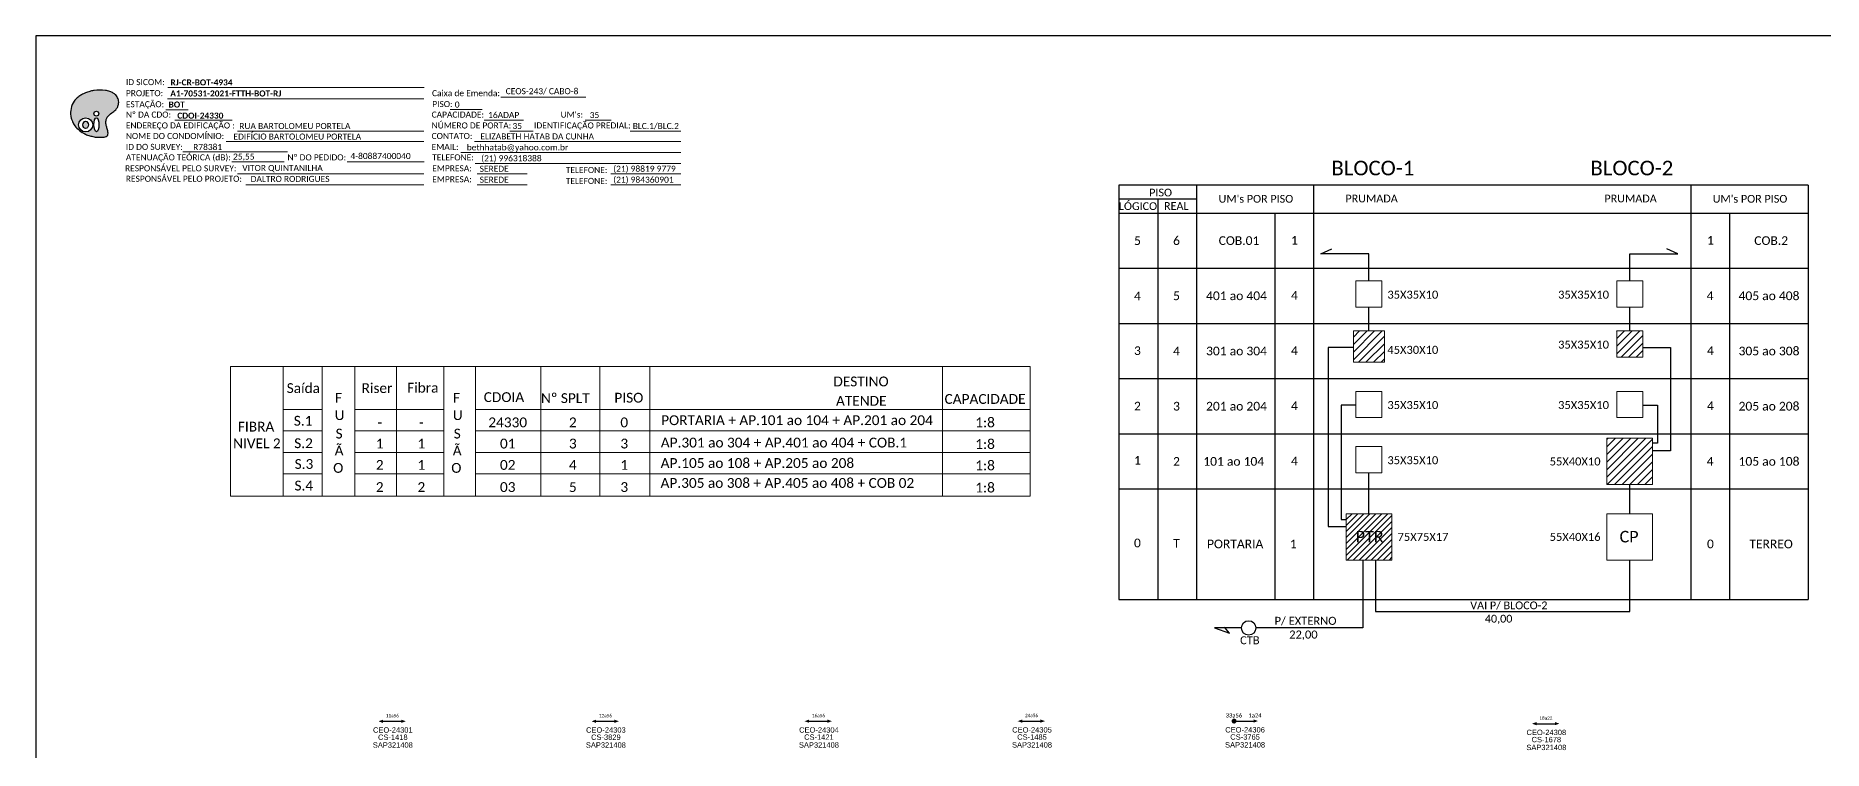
# Model space of a CAD drawing. Header units: metres. Extents: x -1286 to -445, y -500 to 94.
# Drawn here: x -1286 to -756, y -118 to 94 of the extents above; entities that cross this region are included whole.
import ezdxf
from ezdxf.enums import TextEntityAlignment as Align

# ---------------------------------------------------------------- set-up
doc = ezdxf.new("R2010")
doc.units = ezdxf.units.M
doc.layers.add('(Notas)', color=7, linetype='Continuous', lineweight=0)
doc.layers.add('_NUMERAÇÃO_', color=34, linetype='Continuous', lineweight=0)
for name, color, linetype in [('20.4-CEOS', 1, 'Continuous'), ('SETA', 7, 'Continuous'), ('UNIFILAR', 7, 'Continuous')]:
    doc.layers.add(name, color=color, linetype=linetype)
doc.styles.add('ARIAL', font='arial.ttf')
doc.styles.add('WMF-Calibri0', font='calibri.ttf')
doc.styles.add('WMF-Calibri1', font='calibrib.ttf')

# ---------------------------------------------------------------- blocks, each defined once
blk = doc.blocks.new('OI')
h = blk.add_hatch(color=40)
edge = h.paths.add_edge_path()
edge.add_spline(control_points=[(4.35, -0.67), (3.92, -0.99), (3.26, -1.5), (2.81, -2.59), (2.9, -3.5), (3.06, -4.27), (3.31, -4.85), (3.37, -5.39), (3.4, -5.88), (3.2, -6.4), (2.54, -6.61), (1.65, -6.63), (0.55, -6.67), (-0.56, -6.42), (-1.61, -6.14), (-2.77, -5.61), (-3.92, -4.77), (-4.89, -3.7), (-5.34, -2.65), (-5.6, -1.94), (-5.85, -0.96), (-5.71, 0.47), (-5.1, 2.02), (-4.14, 3.02), (-3.3, 3.61), (-2.37, 4.16), (-1.36, 4.44), (-0.56, 4.7), (0.79, 4.85), (2.24, 4.97), (3.79, 4.57), (4.67, 4.21), (5.44, 3.65), (5.76, 2.99), (6.03, 2.21), (6.01, 1.46), (5.72, 0.64), (5.31, 0.08), (4.88, -0.38), (4.51, -0.55), (4.35, -0.67)], knot_values=[0, 0, 0, 0, 1.60434, 2.417191, 3.427595, 4.282808, 4.776746, 5.304182, 5.888771, 6.258406, 6.858137, 7.79129, 8.986195, 10.124242, 11.187857, 12.242908, 13.953784, 15.414161, 16.515391, 17.349188, 17.675853, 19.552021, 21.515531, 22.568638, 23.63245, 24.621084, 25.782718, 26.745347, 27.142653, 29.870543, 31.004649, 31.921532, 32.709589, 33.801391, 34.042471, 35.192333, 35.971461, 36.628871, 37.254359, 37.836911, 37.836911, 37.836911, 37.836911], degree=3, periodic=0)
h.paths.add_polyline_path([(1.13, -0.87, -1), (-0.04, -0.87, -1)], flags=16)
edge = h.paths.add_edge_path(flags=16)
edge.add_ellipse((0.56, -3.59), major_axis=(-0.02, 1.71), ratio=0.361305, start_angle=0, end_angle=360)
h.paths.add_polyline_path([(-0.36, -3.62, -1), (-3.8, -3.62, -1)], flags=16)
edge = h.paths.add_edge_path(flags=0)
edge.add_ellipse((-2.08, -3.62), major_axis=(0, 0.885), ratio=0.758294, start_angle=0, end_angle=360)
at = {"color": 40}
for centre, radius in [((-2.08, -3.62), 1.72), ((0.54, -0.87), 0.587)]:
    blk.add_circle(centre, radius, dxfattribs=at)
blk.add_ellipse((-2.08, -3.62), major_axis=(0, 0.885), ratio=0.758294, start_param=-3.141592653589792, end_param=3.141592653589792, dxfattribs=at)
blk.add_ellipse((0.56, -3.59), major_axis=(-0.02, 1.71), ratio=0.361305, dxfattribs=at)
at = {"color": 40, "start_tangent": (-0.800898, -0.598801), "end_tangent": (-0.800898, -0.598801)}
blk.add_spline([(4.35, -0.67), (3.2, -1.78), (2.9, -2.54), (2.92, -3.55), (3.12, -4.38), (3.28, -4.85), (3.37, -5.37), (3.35, -5.95), (3.2, -6.29), (2.66, -6.55), (1.73, -6.63), (0.54, -6.62), (-0.58, -6.41), (-1.6, -6.11), (-2.56, -5.67), (-3.95, -4.67), (-4.89, -3.56), (-5.37, -2.56), (-5.64, -1.78), (-5.72, -1.46), (-5.63, 0.42), (-4.84, 2.22), (-4.13, 2.99), (-3.27, 3.62), (-2.4, 4.09), (-1.3, 4.47), (-0.37, 4.72), (0.02, 4.77), (2.75, 4.8), (3.85, 4.53), (4.69, 4.16), (5.31, 3.68), (5.85, 2.73), (5.93, 2.5), (5.94, 1.35), (5.67, 0.62), (5.29, 0.08), (4.84, -0.36), (4.35, -0.67)], degree=3, dxfattribs=at)
blk = doc.blocks.new('SAN')
at = {"layer": 'SETA'}
blk.add_lwpolyline([(-2.58, 0), (6.02, 0)], dxfattribs=at)
for points in [[(-2.1, -0.66), (-3.93, 0), (-2.1, 0.67)], [(5.33, 0.68), (7.16, 0.01), (5.33, -0.65)]]:
    blk.add_solid(points, dxfattribs=at)

msp = doc.modelspace()

# ---------------------------------------------------------------- hatches: boundary and pattern name
h = msp.add_hatch()
h.set_pattern_fill('ANSI31', color=1, scale=0.5, style=0)
h.paths.add_polyline_path([(-886.25, 6.64), (-895.45, 6.64), (-895.45, -2.68), (-886.25, -2.68)])
h = msp.add_hatch()
h.set_pattern_fill('ANSI31', color=1, scale=0.5, style=0)
h.paths.add_polyline_path([(-809.68, 6.64), (-817.34, 6.64), (-817.34, -1.13), (-809.68, -1.13)])
h = msp.add_hatch()
h.set_pattern_fill('LINE,_O', color=1, scale=0.5, angle=45)
h.set_pattern_definition([(45, (0, 0), (-1.122532, 1.122532), [])])
h.paths.add_polyline_path([(-820.3, -38.96), (-806.73, -38.96), (-806.73, -25.2), (-820.3, -25.2)])
h = msp.add_hatch()
h.set_pattern_fill('ANSI31', color=1, scale=10, style=0)
h.set_pattern_definition([(45, (-1509.2436, -445.3007), (-0.8838835, 0.8838835), [])])
h.paths.add_polyline_path([(-897.62, -61.34), (-884.05, -61.34), (-884.05, -47.58), (-897.62, -47.58)])
h.paths.add_polyline_path([(-895.62, -56.98), (-885.54, -56.98), (-885.54, -51.83), (-895.62, -51.83)], flags=24)

# ---------------------------------------------------------------- linework, layer by layer
at = {"layer": '(Notas)', "lineweight": 0}
for p, q in [((-1212.67, -42.34), (-1212.67, -3.97)), ((-1201.14, -42.34), (-1201.14, -3.97)), ((-1191.5, -42.34), (-1191.5, -3.97)), ((-1179.16, -42.34), (-1179.16, -3.97)), ((-1165.13, -42.34), (-1165.13, -3.97)), ((-1155.66, -42.34), (-1155.66, -3.97)), ((-1136.36, -42.34), (-1136.36, -3.97)), ((-1118.88, -42.34), (-1118.88, -3.97)), ((-1103.97, -42.34), (-1103.97, -3.97)), ((-1017.28, -42.34), (-1017.28, -3.97))]:
    msp.add_line(p, q, dxfattribs=at)
msp.add_lwpolyline([(-991.28, -3.97), (-991.28, -42.34)], dxfattribs=at)
at = {"color": 3}
for p, q in [((-890.85, 21.46), (-890.85, 29.5)), ((-813.51, 21.46), (-813.51, 29.5)), ((-890.85, 6.64), (-890.85, 13.69)), ((-813.51, 6.64), (-813.51, 13.69)), ((-890.84, -47.58), (-890.84, -35.43)), ((-813.52, -47.58), (-813.52, -38.96))]:
    msp.add_line(p, q, dxfattribs=at)
msp.add_lwpolyline([(-1286.07, -499.81), (-445.07, -499.81), (-445.07, 94.19), (-1286.07, 94.19)], close=True)
at = {"color": 7, "lineweight": 0}
for points in [[(-1246.97, 75.52), (-1171.01, 75.52)], [(-1246.94, 78.79), (-1170.96, 78.79)], [(-1148.15, 76.01), (-1123.01, 76.01)], [(-1247.47, 72.24), (-1240.92, 72.24)], [(-1244.81, 69.17), (-1227.84, 69.17)], [(-1163.19, 72.28), (-1153.71, 72.28)], [(-1153.14, 69.17), (-1141.52, 69.17)], [(-1123.2, 69.17), (-1115.53, 69.17)], [(-1226.24, 65.93), (-1170.98, 65.93)], [(-1145.56, 65.93), (-1138.61, 65.93)], [(-1109.86, 65.93), (-1094.82, 65.93)], [(-1242.49, 59.75), (-1211.44, 59.75)], [(-1229.65, 62.82), (-1170.98, 62.82)], [(-1160.06, 59.58), (-1094.8, 59.58)], [(-1156.02, 62.82), (-1094.8, 62.82)], [(-1227.96, 56.79), (-1212.45, 56.79)], [(-1226.24, 53.23), (-1170.98, 53.23)], [(-1193.73, 56.79), (-1170.96, 56.79)], [(-1155.78, 56.34), (-1094.8, 56.34)], [(-1155.17, 53.23), (-1140.37, 53.23)], [(-1115.57, 53.23), (-1094.8, 53.23)], [(-1223.75, 49.99), (-1170.98, 49.99)], [(-1155.17, 49.99), (-1140.37, 49.99)], [(-1115.57, 49.99), (-1094.8, 49.99)]]:
    msp.add_lwpolyline(points, dxfattribs=at)
for points in [[(-965.01, 49.83), (-965.01, 41.6)], [(-941.86, 41.6), (-941.86, 49.83)], [(-907.14, 41.6), (-907.14, 49.83)], [(-795.38, 49.83), (-795.38, 41.6)], [(-760.66, 49.83), (-760.66, 41.6)], [(-953.43, 45.72), (-953.43, 41.6)], [(-965.01, 41.6), (-760.66, 41.6)], [(-965.01, 41.6), (-965.01, -73)], [(-953.43, 41.6), (-953.43, -73)], [(-941.86, -73), (-941.86, 41.6)], [(-918.72, 41.6), (-918.72, -73)], [(-907.14, -73), (-907.14, 41.6)], [(-795.38, 41.6), (-795.38, -73)], [(-783.81, -73), (-783.81, 41.6)], [(-760.66, 41.6), (-760.66, -73)], [(-965.01, 25.23), (-760.66, 25.23)], [(-965.01, 8.86), (-760.66, 8.86)], [(-965.01, -7.51), (-760.66, -7.51)], [(-965.01, -23.88), (-760.66, -23.88)], [(-965.01, -40.25), (-760.66, -40.25)], [(-965.01, -73), (-760.66, -73)]]:
    msp.add_lwpolyline(points)
at = {"color": 0}
for points in [[(-760.66, 49.83), (-965.01, 49.83)], [(-941.86, 45.72), (-965.01, 45.72)]]:
    msp.add_lwpolyline(points, dxfattribs=at)
at = {"color": 3}
for points in [[(-890.85, 29.5), (-905.1, 29.5), (-901.87, 30.98)], [(-813.51, 29.5), (-799.26, 29.5), (-802.49, 30.98)], [(-895.45, 1.75), (-902.97, 1.75), (-902.97, -51.34), (-897.62, -51.34)], [(-809.68, 1.75), (-801.39, 1.75), (-801.39, -28.89), (-806.73, -28.89)], [(-894.68, -15.4), (-899.08, -15.4), (-899.08, -49.34), (-897.62, -49.34)], [(-809.68, -15.4), (-805.28, -15.4), (-805.28, -26.62), (-806.73, -26.62)]]:
    msp.add_lwpolyline(points, dxfattribs=at)
at = {"lineweight": 0}
for points in [[(-887.02, 21.46), (-894.68, 21.46), (-894.68, 13.69), (-887.02, 13.69)], [(-817.34, 21.46), (-809.68, 21.46), (-809.68, 13.69), (-817.34, 13.69)], [(-887.02, -11.29), (-894.68, -11.29), (-894.68, -19.06), (-887.02, -19.06)], [(-817.34, -11.29), (-809.68, -11.29), (-809.68, -19.06), (-817.34, -19.06)], [(-887.02, -27.66), (-894.68, -27.66), (-894.68, -35.43), (-887.02, -35.43)]]:
    msp.add_lwpolyline(points, close=True, dxfattribs=at)
at = {"color": 1, "lineweight": 0}
for points in [[(-886.25, 6.64), (-895.45, 6.64), (-895.45, -2.68), (-886.25, -2.68)], [(-817.34, 6.64), (-809.68, 6.64), (-809.68, -1.13), (-817.34, -1.13)], [(-806.73, -25.2), (-820.3, -25.2), (-820.3, -38.96), (-806.73, -38.96)], [(-897.62, -47.58), (-884.05, -47.58), (-884.05, -61.34), (-897.62, -61.34)]]:
    msp.add_lwpolyline(points, close=True, dxfattribs=at)
at = {"color": 7, "lineweight": 0}
msp.add_lwpolyline([(-806.73, -47.58), (-820.3, -47.58), (-820.3, -61.34), (-806.73, -61.34)], close=True, dxfattribs=at)
at = {"color": 1}
for points in [[(-892.61, -61.34), (-892.61, -81.47), (-924.37, -81.47)], [(-888.88, -61.34), (-888.88, -76.55), (-813.52, -76.55), (-813.52, -61.34)], [(-936.63, -81.47), (-932.21, -83.06)], [(-928.64, -81.47), (-936.63, -81.47)], [(-932.21, -83.06), (-933.62, -81.24)]]:
    msp.add_lwpolyline(points, dxfattribs=at)
at = {"color": 7, "const_width": 0.73, "elevation": 2}
msp.add_lwpolyline([(-931.18, -109.1, 1), (-930.45, -109.1, 1)], format="xyb", close=True, dxfattribs=at)
at = {"color": 5}
msp.add_circle((-926.5, -81.47), 2.13, dxfattribs=at)
at = {"layer": '_NUMERAÇÃO_', "color": 0, "lineweight": 0}
for p, q in [((-991.28, -3.97), (-1228.3, -3.97)), ((-1228.3, -3.97), (-1228.3, -42.34)), ((-1201.14, -16.69), (-1212.67, -16.69)), ((-1165.13, -16.69), (-1191.5, -16.69)), ((-991.28, -16.69), (-1155.66, -16.69)), ((-1201.14, -23.02), (-1212.67, -23.02)), ((-1165.13, -23.02), (-1191.5, -23.02)), ((-991.28, -23.02), (-1155.66, -23.02)), ((-1201.14, -29.43), (-1212.67, -29.43)), ((-1165.13, -29.43), (-1191.5, -29.43)), ((-991.28, -29.43), (-1155.66, -29.43)), ((-1201.14, -35.77), (-1212.67, -35.77)), ((-1165.13, -35.77), (-1191.5, -35.77)), ((-991.28, -35.77), (-1155.66, -35.77)), ((-991.28, -42.34), (-1228.3, -42.34))]:
    msp.add_line(p, q, dxfattribs=at)
at = {"layer": 'SETA', "color": 7, "elevation": 2}
msp.add_lwpolyline([(-930.82, -109.1), (-924.54, -109.1)], dxfattribs=at)
msp.add_lwpolyline([(-930.82, -109.1), (-924.54, -109.1)], dxfattribs=at)
at = {"layer": 'SETA', "color": 7}
msp.add_solid([(-925.04, -108.6, 2), (-923.71, -109.09, 2), (-925.04, -109.58, 2)], dxfattribs=at)
msp.add_solid([(-925.04, -108.6, 2), (-923.71, -109.09, 2), (-925.04, -109.58, 2)], dxfattribs=at)

# ---------------------------------------------------------------- block references
at = {"color": 7, "xscale": 1.213923925163967, "yscale": 1.213923925163967, "zscale": 1.213923925163967, "rotation": 0.1532896023949059}
msp.add_blockref('OI', (-1268.76, 72.14), dxfattribs=at)
at = {"layer": 'UNIFILAR', "color": 7, "lineweight": -3, "xscale": 0.7299270072992701, "yscale": 0.7299270072992701, "zscale": 0.7299270072992701}
for p in [(-1181.59, -109.17, 2), (-1118.42, -109.17, 2), (-1055.26, -109.14, 2), (-992.1, -109.12, 2), (-839.61, -109.87, 2)]:
    msp.add_blockref('SAN', p, dxfattribs=at)

# ---------------------------------------------------------------- texts
at = {"color": 7, "lineweight": 0, "style": 'WMF-Calibri0'}
for s, height, p in [('ID SICOM:', 1.793, (-1259.34, 79.54)), ('ESTAÇÃO:', 1.793, (-1259.36, 72.98)), ('PROJETO:', 1.793, (-1259.34, 76.26)), ('Caixa de Emenda:', 1.7927, (-1168.6, 76.26)), ('PISO:', 1.793, (-1168.53, 73.03)), ('Nº DA CDO:', 1.793, (-1259.36, 69.91)), ('ENDEREÇO DA EDIFICAÇÃO :', 1.7927, (-1259.36, 66.68)), ('CAPACIDADE:', 1.7927, (-1168.71, 69.91)), ('NÚMERO DE PORTA:', 1.7927, (-1168.71, 66.68)), ('IDENTIFICAÇÃO PREDIAL:', 1.7927, (-1138.34, 66.68)), ("UM's:", 1.793, (-1130.47, 69.91)), ('NOME DO CONDOMÍNIO:', 1.7927, (-1259.36, 63.56)), ('CONTATO:', 1.793, (-1168.71, 63.56)), ('ATENUAÇÃO TEÓRICA (dB):', 1.7927, (-1259.36, 57.21)), ('ID DO SURVEY:', 1.7927, (-1259.36, 60.33)), ('Nº DO PEDIDO:', 1.7927, (-1211.44, 57.21)), ('EMAIL:', 1.793, (-1168.71, 60.33)), ('TELEFONE:', 1.793, (-1168.53, 57.21)), ('RESPONSÁVEL PELO SURVEY:', 1.7927, (-1259.6, 53.98)), ('RESPONSÁVEL PELO PROJETO:', 1.7927, (-1259.36, 50.87)), ('EMPRESA:', 1.793, (-1168.53, 53.98)), ('TELEFONE:', 1.793, (-1128.93, 53.47)), ('EMPRESA:', 1.793, (-1168.53, 50.74)), ('TELEFONE:', 1.793, (-1128.93, 50.24))]:
    msp.add_text(s, height=height, dxfattribs=at).set_placement(p)
at = {"color": 7}
for s, height, style, p in [('RJ-CR-BOT-4934', 1.7927, 'WMF-Calibri1', (-1246.14, 79.45)), ('BOT', 1.793, 'WMF-Calibri1', (-1246.68, 72.89)), ('A1-70531-2021-FTTH-BOT-RJ', 1.7927, 'WMF-Calibri1', (-1246.18, 76.17)), ('0', 1.79, 'WMF-Calibri0', (-1161.84, 72.88)), ('CEOS-243/ CABO-8', 1.7927, 'WMF-Calibri0', (-1146.75, 76.85)), ('16ADAP', 1.793, 'WMF-Calibri0', (-1151.96, 69.79)), ('35', 1.793, 'WMF-Calibri0', (-1121.85, 69.77)), ('EDIFÍCIO BARTOLOMEU PORTELA', 1.7927, 'WMF-Calibri0', (-1227.45, 63.39)), ('RUA BARTOLOMEU PORTELA', 1.7927, 'WMF-Calibri0', (-1225.73, 66.52)), ('ELIZABETH HATAB DA CUNHA', 1.7927, 'WMF-Calibri0', (-1154.25, 63.42)), ('35', 1.793, 'WMF-Calibri0', (-1144.74, 66.53)), ('BLC.1/BLC.2', 1.7927, 'WMF-Calibri0', (-1109.1, 66.53)), ('R78381', 1.793, 'WMF-Calibri0', (-1239.4, 60.28)), ('25,55', 1.793, 'WMF-Calibri0', (-1227.58, 57.45)), ('4-80887400040', 1.7927, 'WMF-Calibri0', (-1192.78, 57.62)), ('bethhatab@yahoo.com.br', 1.7927, 'WMF-Calibri0', (-1158.28, 60.18)), ('(21) 996318388', 1.7927, 'WMF-Calibri0', (-1154, 56.94)), ('VITOR QUINTANILHA', 1.7927, 'WMF-Calibri0', (-1224.84, 54.07)), ('SEREDE', 1.793, 'WMF-Calibri0', (-1154.47, 53.83)), ('(21) 98819 9779', 1.7927, 'WMF-Calibri0', (-1114.86, 53.83)), ('DALTRO RODRIGUES', 1.7927, 'WMF-Calibri0', (-1222.35, 50.83)), ('SEREDE', 1.793, 'WMF-Calibri0', (-1154.47, 50.59)), ('(21) 984360901', 1.7927, 'WMF-Calibri0', (-1114.86, 50.59)), ('35X35X10', 2.373, 'WMF-Calibri0', (-885.37, 16.2)), ('35X35X10', 2.373, 'WMF-Calibri0', (-834.76, 16.2)), ('45X30X10', 2.373, 'WMF-Calibri0', (-885.37, -0.17)), ('35X35X10', 2.373, 'WMF-Calibri0', (-834.76, 1.38)), ('35X35X10', 2.373, 'WMF-Calibri0', (-885.37, -16.54)), ('35X35X10', 2.373, 'WMF-Calibri0', (-834.76, -16.54)), ('35X35X10', 2.373, 'WMF-Calibri0', (-885.37, -32.91)), ('55X40X10', 2.373, 'WMF-Calibri0', (-837.26, -33.27)), ('PTR', 3.433, 'WMF-Calibri0', (-894.76, -56.11)), ('CP', 3.433, 'WMF-Calibri0', (-816.53, -56.11)), ('75X75X17', 2.373, 'WMF-Calibri0', (-882.35, -55.65)), ('55X40X16', 2.373, 'WMF-Calibri0', (-837.26, -55.65)), ('P/ EXTERNO', 2.373, 'WMF-Calibri0', (-918.81, -80.55)), ('22,00', 2.373, 'WMF-Calibri0', (-914.47, -84.62))]:
    msp.add_text(s, height=height, dxfattribs=dict(at, style=style)).set_placement(p)
at = {"color": 7, "style": 'WMF-Calibri1'}
msp.add_text('CDOI-24330', height=1.793, dxfattribs=at).set_placement((-1237.27, 69.6), align=Align.CENTER)
at = {"color": 0, "style": 'WMF-Calibri0'}
for s, height, p in [('BLOCO-1', 4.338, (-901.97, 52.78)), ('BLOCO-2', 4.338, (-825.19, 52.78)), ('     PISO', 2.3, (-960.04, 46.53)), ('  LÓGICO', 2.3, (-966.59, 42.5)), ('    REAL', 2.3, (-954.83, 42.55)), ("UM's POR PISO", 2.3, (-935.41, 44.67)), ('PRUMADA', 2.3, (-897.81, 44.76)), ('PRUMADA', 2.3, (-821.03, 44.76)), ("UM's POR PISO", 2.3, (-788.93, 44.67)), ('VAI P/ BLOCO-2', 2.3, (-860.8, -75.93)), ('40,00', 2.3, (-856.47, -79.88))]:
    msp.add_text(s, height=height, dxfattribs=at).set_placement(p)
at = {"color": 7, "linetype": 'Continuous', "style": 'WMF-Calibri0'}
for s, p in [('COB.01', (-935.38, 32.14)), ('COB.2', (-776.61, 32.14)), ('401 ao 404', (-939.12, 15.77)), ('405 ao 408', (-781.26, 15.77)), ('301 ao 304', (-939.12, -0.61)), ('305 ao 308', (-781.26, -0.61)), ('201 ao 204', (-939.12, -16.98)), ('205 ao 208', (-781.26, -16.98)), ('101 ao 104', (-939.95, -33.35)), ('105 ao 108', (-781.26, -33.35)), ('PORTARIA', (-938.85, -57.84)), ('TERREO', (-778.06, -57.84))]:
    msp.add_text(s, height=2.575, dxfattribs=at).set_placement(p)
at = {"color": 7, "linetype": 'Continuous', "lineweight": 0, "style": 'WMF-Calibri0'}
for s, height, p in [('Saída', 2.911, (-1206.74, -10.33)), ('Riser', 2.911, (-1184.9, -10.33)), ('Fibra', 2.911, (-1171.32, -10.21)), ('DESTINO', 2.911, (-1041.41, -8.36)), ('F', 2.91, (-1196.31, -13.2)), ('F', 2.91, (-1161.3, -13.2)), ('CDOIA', 2.911, (-1147.26, -13.01)), ('Nº SPLT', 2.911, (-1129.06, -13.3)), ('PISO', 2.911, (-1110.24, -13.18)), ('ATENDE', 2.911, (-1041.34, -14.11)), ('CAPACIDADE', 2.911, (-1004.64, -13.55)), ('FIBRA ', 2.911, (-1220.24, -21.76)), ('S.1', 2.911, (-1206.81, -20.02)), ('S.1', 2.911, (-1206.81, -20.03)), ('U', 2.91, (-1195.98, -18.35)), ('-', 2.91, (-1184.09, -20.5)), ('-', 2.91, (-1171.75, -20.5)), ('U', 2.91, (-1160.97, -18.35)), ('24330', 2.911, (-1146.15, -20.5)), ('2', 2.91, (-1126.85, -20.5)), ('0', 2.91, (-1111.6, -20.5)), ('PORTARIA + AP.101 ao 104 + AP.201 ao 204', 2.9106, (-1060.39, -19.85)), ('1:8', 2.911, (-1004.64, -20.51)), ('NIVEL 2', 2.911, (-1220.51, -26.72)), ('S.2', 2.911, (-1206.68, -26.67)), ('S.2', 2.911, (-1206.68, -26.68)), ('S', 2.91, (-1196.13, -23.83)), ('1', 2.91, (-1184.09, -26.78)), ('1', 2.91, (-1171.75, -26.78)), ('S', 2.91, (-1161.12, -23.83)), ('01', 2.911, (-1146.15, -26.78)), ('3', 2.91, (-1126.85, -26.78)), ('3', 2.91, (-1111.6, -26.78)), ('AP.301 ao 304 + AP.401 ao 404 + COB.1', 2.9106, (-1064.27, -26.49)), ('1:8', 2.911, (-1004.64, -26.92)), ('S.3', 2.911, (-1206.55, -32.84)), ('Ã', 2.91, (-1196.14, -28.85)), ('2', 2.91, (-1184.09, -33.11)), ('1', 2.91, (-1171.75, -33.11)), ('Ã', 2.91, (-1161.13, -28.85)), ('02', 2.911, (-1146.15, -33.11)), ('4', 2.91, (-1126.85, -33.11)), ('1', 2.91, (-1111.6, -33.11)), ('AP.105 ao 108 + AP.205 ao 208', 2.9106, (-1072.13, -32.55)), ('1:8', 2.911, (-1004.64, -33.25)), ('O', 2.91, (-1196.39, -34)), ('O', 2.91, (-1161.38, -34)), (' AP.305 ao 308 + AP.405 ao 408 + COB 02', 2.9106, (-1063.76, -38.46)), ('S.4', 2.911, (-1206.61, -39.25)), ('2', 2.91, (-1184.09, -39.69)), ('2', 2.91, (-1171.75, -39.69)), ('03', 2.911, (-1146.15, -39.69)), ('5', 2.91, (-1126.85, -39.69)), ('3', 2.91, (-1111.6, -39.69)), ('1:8', 2.911, (-1004.64, -39.83))]:
    msp.add_text(s, height=height, dxfattribs=at).set_placement(p, align=Align.MIDDLE_CENTER)
at = {"color": 5, "style": 'WMF-Calibri0'}
msp.add_text('CTB', height=2.373, dxfattribs=at).set_placement((-929.03, -86.31))
at = {"color": 7, "width": 18.5101, "attachment_point": 5, "style": 'ARIAL'}
for s, insert, char_height in [('\\C7;\\fCalibri|b0|i0|c0|p34;11a56', (-1180.35, -107.49, 2), 0.9927), ('\\C7;\\fCalibri|b0|i0|c0|p34;12a56', (-1117.19, -107.49, 2), 0.9927), ('\\C7;\\fCalibri|b0|i0|c0|p34;16a56', (-1054.02, -107.47, 2), 0.9927), ('\\C7;\\fCalibri|b0|i0|c0|p34;24a56', (-990.86, -107.45, 2), 0.9927), ('\\C7;\\fCalibri|b0|i0|c0|p34;33a56', (-930.87, -107.42, 2), 1.2487), ('\\C7;\\fCalibri|b0|i0|c0|p34;1a24', (-924.61, -107.42, 2), 1.2487), ('\\C7;\\fCalibri|b0|i0|c0|p34;18a22', (-838.37, -108.2, 2), 0.9927)]:
    msp.add_mtext(s, dxfattribs=dict(at, insert=insert, char_height=char_height))
at = {"color": 7, "linetype": 'Continuous', "style": 'WMF-Calibri0', "flags": 4}
for tag, p in [('5', (-959.46, 33.42)), ('6', (-947.89, 33.42)), ('1', (-912.93, 33.53)), ('1', (-789.6, 33.53)), ('4', (-959.46, 17)), ('5', (-947.89, 17.05)), ('4', (-912.93, 17.16)), ('4', (-789.7, 17.08)), ('3', (-959.47, 0.77)), ('4', (-947.89, 0.67)), ('4', (-912.93, 0.79)), ('4', (-789.6, 0.79)), ('2', (-959.47, -15.67)), ('3', (-947.89, -15.7)), ('4', (-912.93, -15.58)), ('4', (-789.6, -15.58)), ('1', (-959.47, -31.75)), ('2', (-947.89, -32.07)), ('4', (-912.93, -31.96)), ('4', (-789.7, -32.04)), ('0', (-959.47, -56.27)), ('T', (-947.89, -56.36)), ('1', (-913.26, -56.55)), ('0', (-789.6, -56.55))]:
    msp.add_attdef(tag, text='XX', height=2.575, dxfattribs=at).set_placement(p, align=Align.MIDDLE_CENTER)
at = {"layer": '20.4-CEOS', "color": 7, "style": 'ARIAL'}
for tag, text, height, p in [('CEO-24301', 'CEOSXXX', 1.593, (-1180.21, -110.95, 2)), ('CEO-24303', 'CEOSXXX', 1.593, (-1117.05, -110.95, 2)), ('CEO-24304', 'CEOSXXX', 1.593, (-1053.89, -110.93, 2)), ('CEO-24305', 'CEOSXXX', 1.593, (-990.72, -110.91, 2)), ('CEO-24306', 'CEOSXXX', 1.593, (-927.56, -110.89, 2)), ('SAP321408', '', 1.59, (-1180.21, -115.41, 2)), ('CS-1418', '', 1.59, (-1180.21, -113.09, 2)), ('SAP321408', '', 1.59, (-1117.05, -115.41, 2)), ('CS-3829', '', 1.59, (-1117.05, -113.09, 2)), ('SAP321408', '', 1.59, (-1053.89, -115.39, 2)), ('CS-1421', '', 1.59, (-1053.89, -113.06, 2)), ('SAP321408', '', 1.59, (-990.72, -115.37, 2)), ('CS-1485', '', 1.59, (-990.72, -113.04, 2)), ('SAP321408', '', 1.59, (-927.56, -115.35, 2)), ('CS-3765', '', 1.59, (-927.56, -113.02, 2))]:
    msp.add_attdef(tag, text=text, height=height, dxfattribs=at).set_placement(p, align=Align.TOP_CENTER)
at = {"layer": '20.4-CEOS', "color": 5, "style": 'ARIAL'}
for tag, text, height, p in [('SAP321408', '', 1.59, (-838.24, -116.12, 2)), ('CEO-24308', 'CEOSXXX', 1.593, (-838.24, -111.66, 2)), ('CS-1678', '', 1.59, (-838.24, -113.79, 2))]:
    msp.add_attdef(tag, text=text, height=height, dxfattribs=at).set_placement(p, align=Align.TOP_CENTER)

doc.saveas('drawing.dxf')
